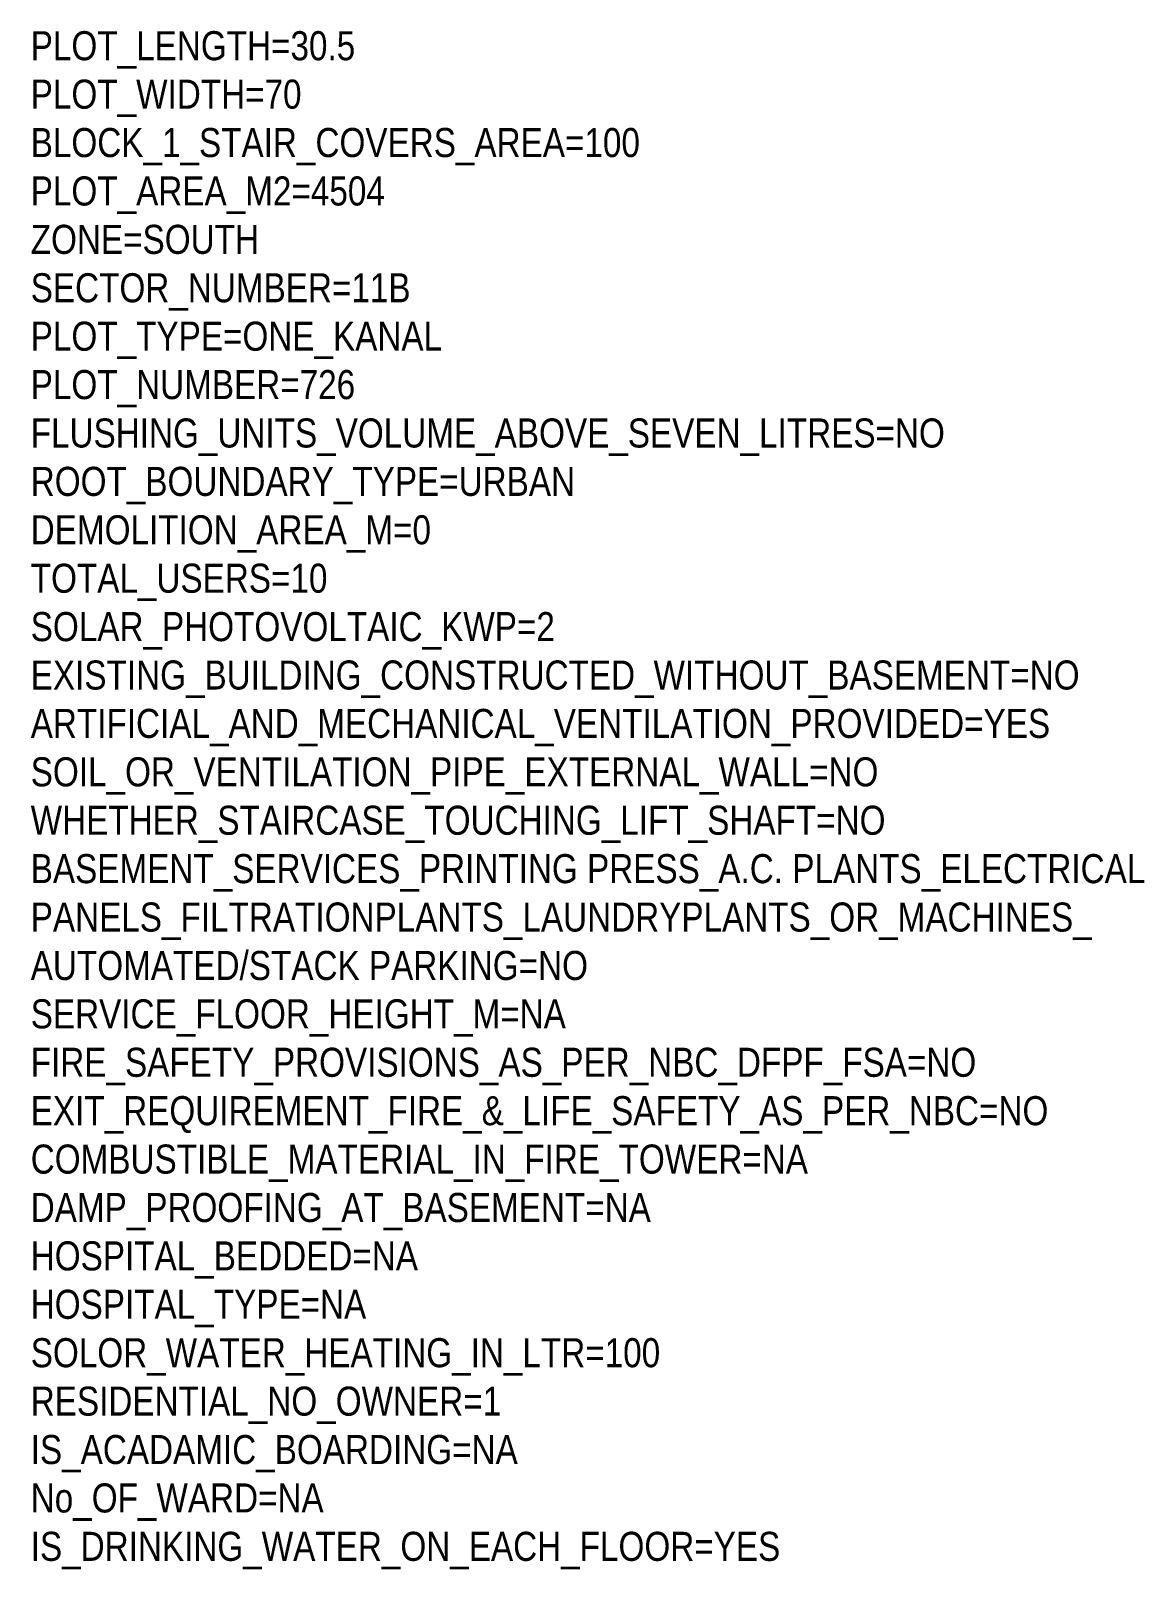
# Model space of a CAD drawing. Header units: feet. Extents: x 29269 to 32217, y -19918 to 20536.
# Drawn here: x 29269.3 to 29498.6, y -16869.3 to -16552.4 of the extents above; entities that cross this region are included whole.
import ezdxf

# ---------------------------------------------------------------- set-up
doc = ezdxf.new("R2010")
doc.units = ezdxf.units.FT
doc.header["$MEASUREMENT"] = 0
doc.layers.add('PLAN_INFO', color=1, linetype='Continuous', plot=False)
doc.styles.get("Standard").update_dxf_attribs({"font": 'ARIALN.TTF'})

msp = doc.modelspace()

# ---------------------------------------------------------------- texts
at = {"layer": 'PLAN_INFO', "insert": (29269.28, -16552.52), "char_height": 5.98155, "attachment_point": 1}
msp.add_mtext_dynamic_manual_height_columns('PLOT_LENGTH=30.5\\PPLOT_WIDTH=70\\PBLOCK_1_STAIR_COVERS_AREA=100\\PPLOT_AREA_M2=4504\\PZONE=SOUTH\\PSECTOR_NUMBER=11B\\PPLOT_TYPE=ONE_KANAL\\PPLOT_NUMBER=726\\PFLUSHING_UNITS_VOLUME_ABOVE_SEVEN_LITRES=NO\\PROOT_BOUNDARY_TYPE=URBAN\\PDEMOLITION_AREA_M=0\\PTOTAL_USERS=10\\PSOLAR_PHOTOVOLTAIC_KWP=2\\PEXISTING_BUILDING_CONSTRUCTED_WITHOUT_BASEMENT=NO\\PARTIFICIAL_AND_MECHANICAL_VENTILATION_PROVIDED=YES\\PSOIL_OR_VENTILATION_PIPE_EXTERNAL_WALL=NO\\PWHETHER_STAIRCASE_TOUCHING_LIFT_SHAFT=NO\\PBASEMENT_SERVICES_PRINTING PRESS_A.C. PLANTS_ELECTRICAL PANELS_FILTRATIONPLANTS_LAUNDRYPLANTS_OR_MACHINES_ AUTOMATED/STACK PARKING=NO\\PSERVICE_FLOOR_HEIGHT_M=NA\\PFIRE_SAFETY_PROVISIONS_AS_PER_NBC_DFPF_FSA=NO\\PEXIT_REQUIREMENT_FIRE_&_LIFE_SAFETY_AS_PER_NBC=NO\\PCOMBUSTIBLE_MATERIAL_IN_FIRE_TOWER=NA\\PDAMP_PROOFING_AT_BASEMENT=NA\\PHOSPITAL_BEDDED=NA  \\PHOSPITAL_TYPE=NA\\PSOLOR_WATER_HEATING_IN_LTR=100\\PRESIDENTIAL_NO_OWNER=1\\PIS_ACADAMIC_BOARDING=NA\\PNo_OF_WARD=NA  \\PIS_DRINKING_WATER_ON_EACH_FLOOR=YES', width=247.6293, gutter_width=5, heights=[373.9], dxfattribs=at)

doc.saveas('drawing.dxf')
